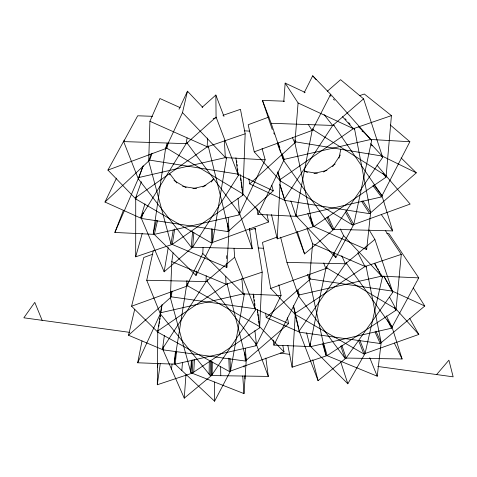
<?xml version="1.0" encoding="UTF-8"?>
<svg xmlns="http://www.w3.org/2000/svg" width="477" height="477" viewBox="0 0 477 477"><rect width="100%" height="100%" fill="white"/><g stroke="black" fill="none" stroke-linecap="round" stroke-linejoin="round"><path stroke-width="0.72" d="M222.98 115.356L240.456 109.322L245.166 133.798L242.823 195.2L172.286 244.391L135.689 256.823L135.73 197.621L141.347 181.725M212.211 374.558L212.283 361.924M164.368 335.569L162.538 348.741L184.265 398.14L211.591 375.488L211.693 361.333M167.117 143.142L165.531 148.782L153.284 233.456L196.017 275.462L212.527 242.346L212.629 229.032M249.56 230.194L255.165 228.292L262.183 272.14L259.619 327.842L192.213 373.139L157.303 384.754L157.78 330.972L160.576 313.431M265.85 358.054L268.307 376.413L210.262 375.548L210.417 360.648M267.025 214.722L268.611 221.972L211.257 242.906L211.43 228.823M209.123 374.147L209.296 361.518M268.307 376.413L256.477 344.609L207.406 281.621L207.459 279.397M162.538 348.741L206.028 281.674L206.195 275.736M228.244 217.363L228.99 230.618L226.831 267.406L170.963 243.932L148.717 161.16L149.903 121.277L159.926 98.518L180.282 107.701M228.99 230.618L208.532 147.375L208.58 145.896M245.285 348.329L246.257 360.129L243.985 393.608L190.955 372.734L170.378 297.785L171.792 261.646L173.103 252.822M135.73 197.621L207.173 146.874L207.549 138.056M244.075 293.277L244.212 294.744L230.516 370.933L214.59 401.199L174.212 363.367L186.441 286.421L202.797 253.531L203.047 247.605M255.1 229.783L255.165 228.292M359.408 95.698L364.315 94.011L391.426 115.631L386.042 177.194L313.979 226.438L277.244 238.858L280.267 179.489L277.775 171.738M193.769 372.096L194.425 359.509M192.213 373.139L192.964 359.783M190.955 372.734L191.7 360.129M385.315 230.451L401.282 254.378L395.958 310.241L327.168 355.598L292.139 367.207L295.311 313.258L293.588 306.025M190.669 371.678L191.337 360.582M196.017 275.462L196.285 271.014M184.265 398.14L185.947 374.618M283.779 101.637L285.163 83.105L305.167 92.455M353.612 128.098L354.608 129.195L370.617 212.694L366.64 249.59L312.691 225.973L294.905 142.945L298.077 102.966L285.163 83.105M144.948 203.864L140.888 217.244L164.136 271.801L192.672 247.169L193.853 232.388M181.826 370.498L182.494 362.377M282.795 345.348L284.012 351.937L229.306 371.452L157.863 332.225L131.586 306.228L187.688 285.872L187.944 282.915M249.465 228.388L252.267 248.744L191.271 247.223L192.595 231.697M365.543 265.677L366.229 266.995L381.153 342.617L377.229 376.204L325.946 355.192L309.412 279.987L312.62 243.741L307.009 228.346M186.441 286.421L186.978 280.488M142.003 340.954L137.686 362.782L175.214 364.184L176.478 351.638M174.212 363.367L175.435 351.579M171.499 369.12L172.066 363.963M287.375 317.819L288.603 323.591L245.339 361.035L163.128 349.862L128.534 335.253L171.303 296.837L172.084 291.006M163.128 349.862L163.629 346.189M170.378 297.785L171.177 291.936M157.303 384.754L160.278 363.474M157.458 367.242L157.994 363.569M172.286 244.391L174.695 229.002M137.686 362.782L160.815 312.721L162.085 304.714M157.863 332.225L158.209 330.024M158.793 326.357L159.026 324.891M159.258 323.424L159.604 321.224M159.837 319.757L160.069 318.29M160.302 316.829L160.534 315.363M210.262 375.548L160.361 313.914L161.763 305.149M252.267 248.744L239.633 213.63L187.568 143.702L187.795 142.253M170.963 243.932L173.211 230.027M212.527 242.346L226.396 158.561L226.301 157.082M164.136 271.801L168.244 247.569M140.888 217.244L186.113 143.75L187.085 137.966M330.674 94.333L371.672 140.435L353.785 224.434L335.826 257.628L295.776 215.449L312.119 130.555L330.674 94.333L312.697 75.801L304.105 92.86M338.998 158.143L340.775 149.402M380.61 273.78L382.411 277.03L365.078 353.439L347.84 383.782L309.895 345.771L325.833 268.605L343.619 235.638L340.322 228.966M160.361 313.914L146.725 280.267L153.26 250.824M165.531 148.782L182.5 112.632L187.473 91.196L202.725 107.331M123.436 210.279L114.868 232.454L154.339 234.368L157.517 220.654M153.284 233.456L156.349 220.505M128.534 335.253L134.711 309.34M131.586 306.228L143.78 257.491L152.795 254.193M211.257 242.906L135.826 198.998L107.945 170.08L166.843 148.192L168.387 142.569M135.689 256.823L142.265 233.271M116.513 178.118L104.994 202.045L141.514 218.478L143.207 212.82M104.994 202.045L149.677 160.123L152.103 153.183M135.826 198.998L136.804 196.22M148.717 161.16L151.179 154.178M114.868 232.454L138.771 177.539L143.142 165.829M191.271 247.223L138.306 178.845L142.957 166.372M179.018 109.275L187.473 91.196M154.339 234.368L239.132 214.9L265.176 159.813L262.088 148.52M390.269 124.962L409.868 141.735L381.409 196.947L296.777 216.367L257.926 214.394L284.268 159.354L282.199 153.862M175.214 364.184L255.994 345.765L281.066 295.537L278.818 284.715M386.764 233.569L388.988 233.682L418.74 277.87L391.486 328.218L310.843 346.594L273.881 345.139L299.222 294.953L297.887 289.921M107.945 170.08L124.288 140.101M138.306 178.845L123.656 141.586L137.698 115.786L152.497 116.31M211.389 181.993L213.768 178.219M192.672 247.169L238.405 175.399L238.065 172.495M363.581 98.852L382.679 157.338L333.948 229.246L304.553 253.919L284.364 199.171L332.678 125.534L363.581 98.852L340.59 79.677L327.3 91.274M332.6 166.694L340.393 154.965M211.591 375.488L255.529 309.913L255.261 307.725M374.874 239.43L392.821 292.258L346.171 357.983L318.07 380.67L299.109 331.086L345.396 263.87L374.874 239.43L369.138 229.956M436.634 374.564L448.899 360.177L453.15 376.836L377.73 366.467M249.715 183.883L295.907 141.907L382.16 156.062L416.302 172.835L369.627 213.678L284.918 200.412L249.715 183.883L248.869 178.845M141.514 218.478L228.036 231.601L273.273 190.812L271.729 185.136M202.063 107.367L215.848 95.042L223.999 116.501M186.113 143.75L216.087 117.098L215.848 95.042M266.238 317.515L310.366 279.039L392.338 291.107L424.768 306.019L380.205 343.523L299.634 332.207L266.238 317.515L265.57 313.115M206.028 281.674L234.66 257.27L234.034 248.445M202.82 187.026L213.726 179.358M280.267 179.489L353.296 128.695L391.426 115.631M323.585 172.024L335.188 164.005M157.78 330.972L226.015 284.322L262.183 272.14M295.311 313.258L364.983 266.548L401.282 254.378M269.046 116.99L248.171 124.741L254.235 151.841L280.291 180.872L352.503 224.995L410.142 204.078L376.979 165.149M254.235 151.841L313.437 129.971L386.066 175.816M277.107 237.093L262.475 242.417L270.709 288.406L295.329 314.51L363.856 353.958L418.818 334.449L409.683 318.356M270.709 288.406L327.091 268.062L395.988 308.995L418.818 334.449M213.195 118.737L216.689 117.527M207.173 146.874L245.166 133.798M138.771 177.539L225.347 157.595L265.176 159.813M284.268 159.354L370.683 139.469L409.868 141.735M192.923 188.6L205.891 185.613M313.979 173.419L326.93 170.438M160.815 312.721L243.216 293.88L281.066 295.537M299.222 294.953L381.475 276.159L418.74 277.87M280.613 237.188L286.951 262.386L298.715 296.151L344.853 358.042L402.093 358.978L392.016 327.061L386.388 315.875M146.725 280.267L207.406 281.621M286.951 262.386L346.755 263.817L392.016 327.061M281.43 154.453L283.743 160.666L332.564 229.3L392.672 230.904L381.964 195.671L333.196 124.33M123.656 141.586L187.568 143.702M284.668 101.207L262.451 100.391L271.174 123.287L334.109 125.487M258.117 248.004L263.262 248.255M244.248 130.811L249.382 131.109M129.702 332.362L23.85 317.807L34.779 302.382L42.137 320.323M280.291 353.069L289.885 354.387M171.303 296.837L254.98 308.768L288.603 323.591M182.661 186.4L196.625 188.582M149.677 160.123L237.82 174.135L273.273 190.812M304.225 171.249L317.348 173.354M171.792 261.646L227.302 284.763L246.257 360.129M312.62 243.741L366.229 266.995M149.903 121.277L208.532 147.375M298.077 102.966L354.608 129.195M362.067 131.187L363.391 131.843M187.688 285.872L259.583 326.596L284.012 351.937M174.004 180.497L186.161 187.705M166.843 148.192L242.781 193.823L268.611 221.972M304.308 170.653L307.456 172.596M401.121 157.917L416.302 172.835M202.797 253.531L244.212 294.744M182.5 112.632L226.396 158.561M358.531 126.638L371.672 140.435M343.619 235.638L382.411 277.03M370.707 143.66L382.16 156.062M371.189 144.853L372.191 145.938M381.177 155.711L382.679 157.338M345.139 118.743L346.135 119.846M348.627 122.595L350.124 124.247M342.432 116.626L353.296 128.695M312.697 75.801L316.156 79.683M329.971 95.209L330.96 96.318M333.423 99.091L334.413 100.2M382.691 173.24L386.042 177.194M324.074 114.54L332.678 125.534M169.651 173.58L176.824 183.001M373.908 185.028L381.964 195.671M372.936 185.654L381.409 196.947M273.637 132.946L274.49 134.15M381.367 214.638L392.672 230.904M362.86 200.859L370.617 212.694M361.512 201.175L369.627 213.678M312.644 128.712L313.437 129.971M413.338 288.001L424.768 306.019M308.184 124.264L312.119 130.555M383.967 276.207L392.338 291.107M383.83 276.231L392.821 292.258M345.932 210.345L353.785 224.434M374.844 263.387L377.003 267.281M377.724 268.581L378.446 269.881M379.167 271.18L379.889 272.48M374.302 263.203L381.475 276.159M365.215 247.014L366.64 249.59M345.431 212.152L352.503 224.995M389.614 297.243L395.988 308.995M394.539 307.623L395.958 310.241M357.851 252.715L364.983 266.548M387.193 319.644L391.486 328.218M394.288 342.987L402.093 358.978M294.947 139.94L295.907 141.907M292.383 137.662L294.905 142.945M328.033 216.624L333.948 229.246M327.025 217.339L332.564 229.3M346.141 262.469L346.755 263.817M375.954 331.145L381.153 342.617M341.729 255.773L345.396 263.87M375.041 332.022L380.205 343.523M333.775 252.84L335.826 257.628M369.741 357.708L377.229 376.204M359.914 340.435L365.078 353.439M234.66 257.27L255.529 309.913M310.205 216.886L313.979 226.438M358.466 340.25L363.856 353.958M307.82 213.487L312.691 225.973M326.554 266.667L327.091 268.062M216.087 117.098L238.405 175.399M323.722 263.03L325.833 268.605M278.055 142.885L279.868 147.691M277.322 143.398L280.661 152.378M341.836 345.36L346.171 357.983M296.068 214.28L296.777 216.367M340.805 346.117L344.853 358.042M290.869 200.895L295.776 215.449M271.174 123.287L283.743 160.666M262.451 100.391L272.278 129.565M340.715 361.894L347.84 383.782M297.338 231.524L304.553 253.919M277.578 172.358L280.291 180.872M309.251 275.491L310.366 279.039M280.291 185.553L284.918 200.412M279.766 184.39L284.364 199.171M307.647 274.299L309.412 279.987M323.406 342.868L327.168 355.598M322.637 343.881L325.946 355.192M297.225 290.463L298.715 296.151M169.556 173.497L169.931 174.934M310.092 343.708L310.843 346.594M306.568 332.809L309.895 345.771M312.745 359.783L318.07 380.67M295.71 315.726L296.396 318.594M296.736 320.025L298.781 328.623M299.121 330.06L299.634 332.207M293.289 305.93L295.329 314.51M271.479 214.561L277.244 238.858M295.156 314.421L299.109 331.086M287.822 345.372L292.139 367.207M256.757 207.918L257.926 214.394M273.059 340.023L273.881 345.139M240.319 174.689L242.781 193.823M240.688 178.541L240.968 180.711M241.153 182.16L241.434 184.337M241.618 185.78L241.893 187.956M242.083 189.405L242.358 191.575M242.638 193.751L242.823 195.2M257.407 309.591L259.583 326.596M257.377 310.294L257.658 312.489M257.848 313.949L258.123 316.144M258.313 317.604L258.594 319.799M258.778 321.259L259.059 323.454M259.244 324.915L259.619 327.842M253.746 295.329L254.014 297.517M254.283 299.705L254.462 301.16M254.73 303.348L254.998 305.536M253.192 294.011L254.98 308.768M236.681 160.874L236.854 162.323M237.111 164.505L237.284 165.954M237.629 168.864L237.802 170.319M235.924 157.857L237.82 174.135M254.885 330.537L256.477 344.609M255.672 342.838L255.994 345.765M238.017 198.241L239.633 213.63M238.834 211.955L239.132 214.9M241.839 278.526L243.216 293.88M244.695 352.902L245.339 361.035M243.98 365.632L244.093 367.111M244.761 375.983L244.981 378.941M242.745 375.983L243.985 393.608M224.345 140.667L225.347 157.595M227.612 223.474L228.036 231.601M226.342 255.666L226.462 258.6M226.682 263.739L226.831 267.406M227.237 283.29L227.302 284.763M230.015 358.412L230.516 370.933M228.811 358.173L229.306 371.452M225.71 276.237L226.015 284.322M220.63 366.765L220.768 375.703M214.59 382.011L214.59 401.199"/></g></svg>
